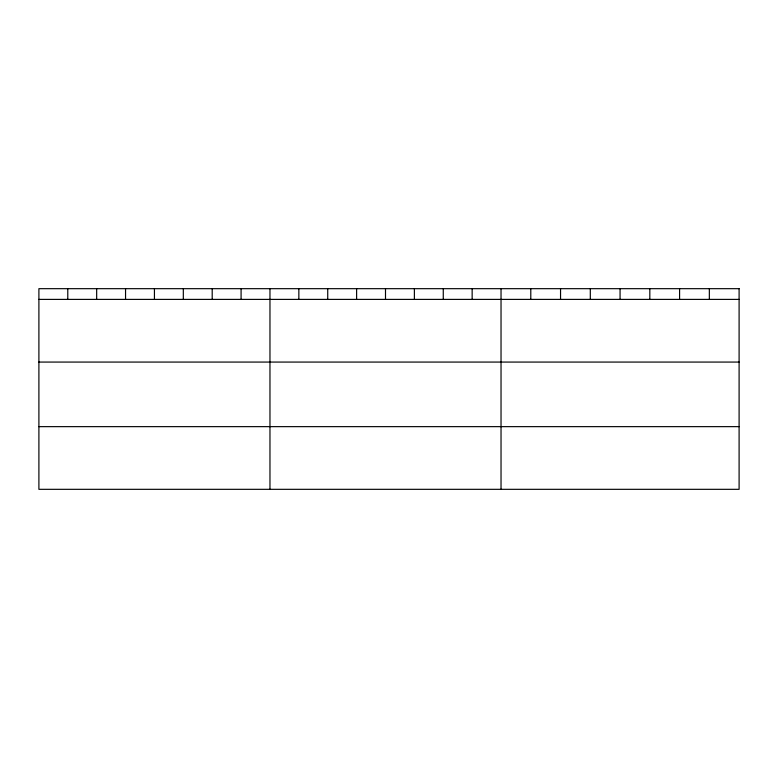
<?xml version="1.0" encoding="UTF-8"?>
<svg xmlns="http://www.w3.org/2000/svg" width="778" height="778" viewBox="0 0 778 778"><rect width="100%" height="100%" fill="white"/><g stroke="black" fill="none" stroke-linecap="round" stroke-linejoin="round"><path stroke-width="1.17" d="M38.9 299.394L739.1 299.394M38.9 362.071L739.1 362.071M38.9 426.645L739.1 426.645M709.341 288.677L709.341 299.394M679.583 288.677L679.583 299.394M649.825 288.677L649.825 299.394M620.066 288.677L620.066 299.394M590.308 288.677L590.308 299.394M560.549 288.677L560.549 299.394M530.79 288.677L530.79 299.394M501.032 288.677L501.032 489.323M472.149 288.677L472.149 299.394M443.266 288.677L443.266 299.394M414.382 288.677L414.382 299.394M385.499 288.677L385.499 299.394M356.616 288.677L356.616 299.394M327.733 288.677L327.733 299.394M298.849 288.677L298.849 299.394M269.966 288.677L269.966 489.323M241.083 288.677L241.083 299.394M212.2 288.677L212.2 299.394M183.316 288.677L183.316 299.394M154.433 288.677L154.433 299.394M125.55 288.677L125.55 299.394M96.667 288.677L96.667 299.394M67.783 288.677L67.783 299.394M739.1 288.677L38.9 288.677L38.9 489.323L739.1 489.323L739.1 288.677"/></g></svg>
